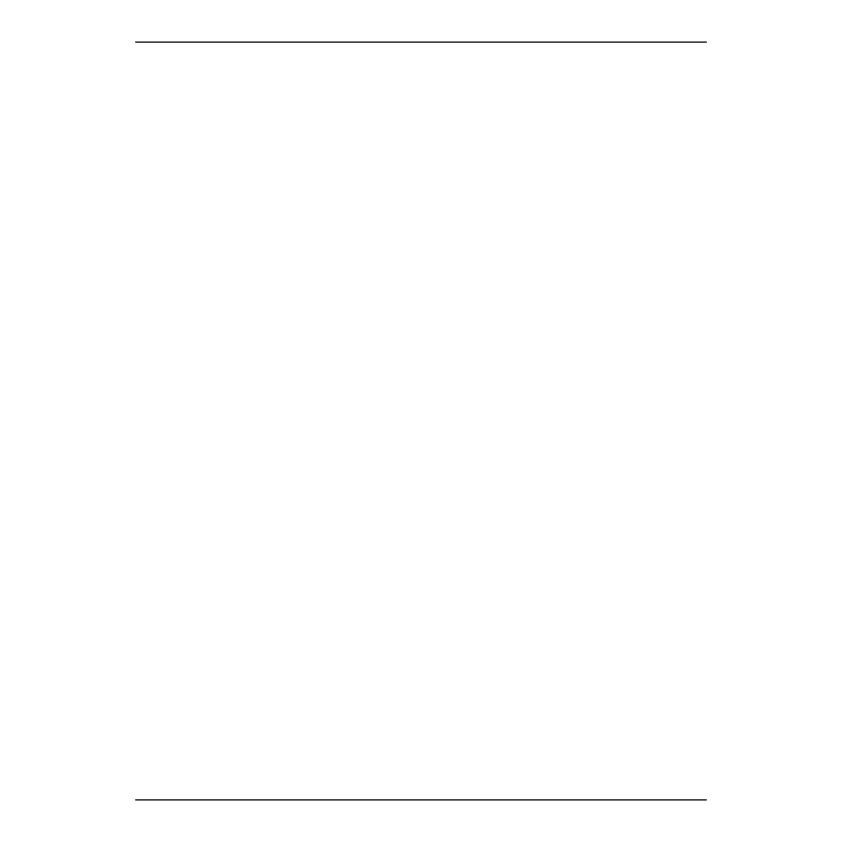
<?xml version="1.0" encoding="UTF-8"?>
<svg xmlns="http://www.w3.org/2000/svg" width="842" height="842" viewBox="0 0 842 842"><rect width="100%" height="100%" fill="white"/><g stroke="black" fill="none" stroke-linecap="round" stroke-linejoin="round"><path stroke-width="1.26" d="M135.615 42.1L706.385 42.1M135.615 799.9L706.385 799.9"/></g></svg>
